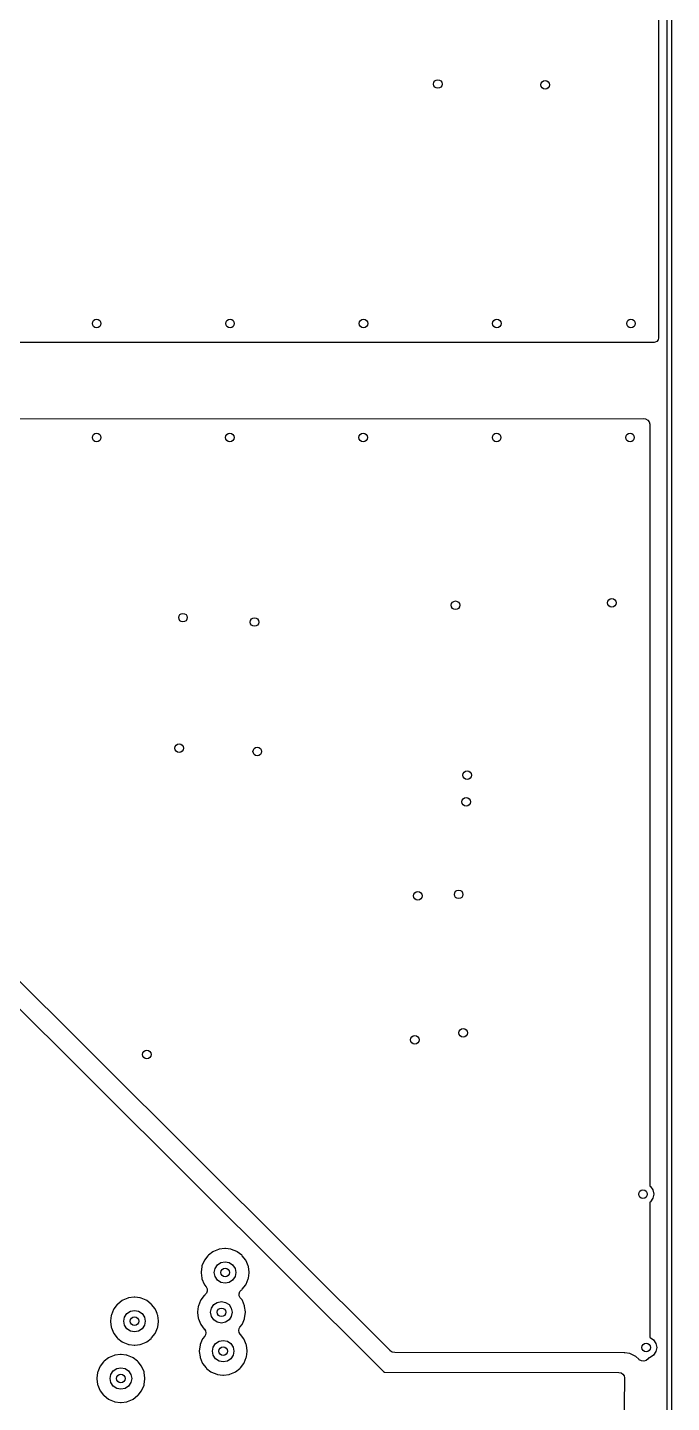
# Model space of a CAD drawing. Extents: x 0 to 4.25, y -4.33 to 0.
# Drawn here: x 3.664 to 4.254, y -3.382 to -2.123 of the extents above; entities that cross this region are included whole.
import ezdxf

# ---------------------------------------------------------------- set-up
doc = ezdxf.new("R2010")
doc.units = 0
doc.header["$MEASUREMENT"] = 0
doc.layers.add('BLACK', color=7, linetype='CONTINUOUS')

msp = doc.modelspace()

# ---------------------------------------------------------------- linework, layer by layer
at = {"layer": 'BLACK', "linetype": 'CONTINUOUS'}
for p, q in [((4.2539, 0), (4.2539, -4.3307)), ((4.25, -4.3287), (4.25, -0.002)), ((4.242, -0.014), (4.242, -2.4072)), ((4.238, -2.4112), (3.2048, -2.4114)), ((4.2389, -2.4111), (4.238, -2.4112)), ((4.2405, -2.4103), (4.2389, -2.4111)), ((4.2416, -2.4089), (4.2405, -2.4103)), ((4.242, -2.4072), (4.2416, -2.4089)), ((3.2226, -2.4813), (4.228, -2.4808)), ((4.228, -2.4808), (4.2302, -2.4812)), ((4.2302, -2.4812), (4.2321, -2.4823)), ((4.2321, -2.4823), (4.2334, -2.4841)), ((4.2334, -2.4841), (4.234, -2.4862)), ((4.234, -2.4862), (4.234, -2.4868)), ((4.234, -2.4868), (4.234, -3.1835)), ((3.9961, -3.3342), (3.5598, -2.8998)), ((3.5552, -2.9205), (3.9899, -3.3533)), ((4.234, -3.1835), (4.2348, -3.1839)), ((4.2348, -3.1839), (4.2369, -3.1871)), ((4.2369, -3.1947), (4.2348, -3.1979)), ((4.2369, -3.1871), (4.2376, -3.1909)), ((4.2376, -3.1909), (4.2369, -3.1947)), ((4.2348, -3.1979), (4.234, -3.1984)), ((4.234, -3.1984), (4.234, -3.3222)), ((3.8291, -3.2473), (3.826, -3.2514)), ((3.8296, -3.2469), (3.8291, -3.2473)), ((3.8336, -3.2438), (3.8296, -3.2469)), ((3.8342, -3.2435), (3.8336, -3.2438)), ((3.8389, -3.2415), (3.8342, -3.2435)), ((3.8395, -3.2413), (3.8389, -3.2415)), ((3.8446, -3.2407), (3.8395, -3.2413)), ((3.8452, -3.2407), (3.8446, -3.2407)), ((3.8503, -3.2413), (3.8452, -3.2407)), ((3.8509, -3.2415), (3.8503, -3.2413)), ((3.8556, -3.2435), (3.8509, -3.2415)), ((3.8561, -3.2438), (3.8556, -3.2435)), ((3.8602, -3.2469), (3.8561, -3.2438)), ((3.8606, -3.2473), (3.8602, -3.2469)), ((3.8638, -3.2514), (3.8606, -3.2473)), ((3.8236, -3.2573), (3.8229, -3.2623)), ((3.8237, -3.2566), (3.8236, -3.2573)), ((3.8257, -3.2519), (3.8237, -3.2566)), ((3.826, -3.2514), (3.8257, -3.2519)), ((3.835, -3.2626), (3.8358, -3.2589)), ((3.8358, -3.2589), (3.8379, -3.2557)), ((3.8379, -3.2557), (3.8411, -3.2535)), ((3.8411, -3.2535), (3.8449, -3.2528)), ((3.8449, -3.2528), (3.8487, -3.2535)), ((3.8487, -3.2535), (3.8518, -3.2557)), ((3.8518, -3.2557), (3.854, -3.2589)), ((3.854, -3.2589), (3.8547, -3.2626)), ((3.8641, -3.2519), (3.8638, -3.2514)), ((3.866, -3.2566), (3.8641, -3.2519)), ((3.8662, -3.2573), (3.866, -3.2566)), ((3.8668, -3.2623), (3.8662, -3.2573)), ((3.8229, -3.2623), (3.8229, -3.263)), ((3.8229, -3.263), (3.8236, -3.268)), ((3.8236, -3.268), (3.8237, -3.2686)), ((3.8237, -3.2686), (3.8257, -3.2734)), ((3.8358, -3.2664), (3.835, -3.2626)), ((3.8379, -3.2696), (3.8358, -3.2664)), ((3.8411, -3.2717), (3.8379, -3.2696)), ((3.8449, -3.2725), (3.8411, -3.2717)), ((3.8487, -3.2717), (3.8449, -3.2725)), ((3.8518, -3.2696), (3.8487, -3.2717)), ((3.854, -3.2664), (3.8518, -3.2696)), ((3.8547, -3.2626), (3.854, -3.2664)), ((3.8641, -3.2734), (3.866, -3.2686)), ((3.866, -3.2686), (3.8662, -3.268)), ((3.8662, -3.268), (3.8668, -3.263)), ((3.8668, -3.263), (3.8668, -3.2623)), ((3.8257, -3.2837), (3.8226, -3.2878)), ((3.8257, -3.2734), (3.826, -3.2739)), ((3.8262, -3.2833), (3.8257, -3.2837)), ((3.826, -3.2739), (3.8276, -3.2759)), ((3.8266, -3.2829), (3.8262, -3.2833)), ((3.8279, -3.2815), (3.8266, -3.2829)), ((3.8276, -3.2759), (3.8284, -3.2777)), ((3.8286, -3.2796), (3.8279, -3.2815)), ((3.8284, -3.2777), (3.8286, -3.2796)), ((3.8578, -3.2821), (3.8584, -3.2802)), ((3.8579, -3.284), (3.8578, -3.2821)), ((3.8588, -3.2858), (3.8579, -3.284)), ((3.8584, -3.2802), (3.8597, -3.2788)), ((3.8597, -3.2788), (3.8602, -3.2784)), ((3.8602, -3.2784), (3.8606, -3.278)), ((3.8606, -3.278), (3.8638, -3.2739)), ((3.8638, -3.2739), (3.8641, -3.2734)), ((3.7427, -3.2966), (3.7407, -3.3013)), ((3.743, -3.296), (3.7427, -3.2966)), ((3.7461, -3.292), (3.743, -3.296)), ((3.7465, -3.2915), (3.7461, -3.292)), ((3.7506, -3.2884), (3.7465, -3.2915)), ((3.7511, -3.2881), (3.7506, -3.2884)), ((3.7559, -3.2862), (3.7511, -3.2881)), ((3.7565, -3.286), (3.7559, -3.2862)), ((3.7615, -3.2853), (3.7565, -3.286)), ((3.7581, -3.2982), (3.7618, -3.2974)), ((3.7622, -3.2853), (3.7615, -3.2853)), ((3.7618, -3.2974), (3.7656, -3.2982)), ((3.7672, -3.286), (3.7622, -3.2853)), ((3.7679, -3.2862), (3.7672, -3.286)), ((3.7726, -3.2881), (3.7679, -3.2862)), ((3.7731, -3.2884), (3.7726, -3.2881)), ((3.7772, -3.2915), (3.7731, -3.2884)), ((3.7776, -3.292), (3.7772, -3.2915)), ((3.7807, -3.296), (3.7776, -3.292)), ((3.781, -3.2966), (3.7807, -3.296)), ((3.7819, -3.2987), (3.781, -3.2966)), ((3.8202, -3.2937), (3.8195, -3.2987)), ((3.8204, -3.2931), (3.8202, -3.2937)), ((3.8223, -3.2883), (3.8204, -3.2931)), ((3.8226, -3.2878), (3.8223, -3.2883)), ((3.8316, -3.2991), (3.8324, -3.2953)), ((3.8324, -3.2953), (3.8345, -3.2921)), ((3.8345, -3.2921), (3.8377, -3.29)), ((3.8377, -3.29), (3.8415, -3.2892)), ((3.8415, -3.2892), (3.8453, -3.29)), ((3.8453, -3.29), (3.8485, -3.2921)), ((3.8485, -3.2921), (3.8506, -3.2953)), ((3.8506, -3.2953), (3.8513, -3.2991)), ((3.8604, -3.2878), (3.8588, -3.2858)), ((3.8607, -3.2883), (3.8604, -3.2878)), ((3.8626, -3.2931), (3.8607, -3.2883)), ((3.8628, -3.2937), (3.8626, -3.2931)), ((3.8635, -3.2987), (3.8628, -3.2937)), ((3.7405, -3.3019), (3.7399, -3.307)), ((3.7399, -3.307), (3.7399, -3.3076)), ((3.7399, -3.3076), (3.7405, -3.3127)), ((3.7407, -3.3013), (3.7405, -3.3019)), ((3.752, -3.3073), (3.7528, -3.3035)), ((3.7528, -3.311), (3.752, -3.3073)), ((3.7528, -3.3035), (3.7549, -3.3003)), ((3.7549, -3.3003), (3.7581, -3.2982)), ((3.7656, -3.2982), (3.7688, -3.3003)), ((3.7688, -3.3003), (3.7709, -3.3035)), ((3.7709, -3.3035), (3.7717, -3.3073)), ((3.7717, -3.3073), (3.7709, -3.311)), ((3.7826, -3.3003), (3.7819, -3.2987)), ((3.783, -3.3013), (3.7826, -3.3003)), ((3.7826, -3.3003), (3.7826, -3.3003)), ((3.7832, -3.3019), (3.783, -3.3013)), ((3.7838, -3.307), (3.7832, -3.3019)), ((3.7832, -3.3127), (3.7838, -3.3076)), ((3.7838, -3.3076), (3.7838, -3.307)), ((3.8195, -3.2987), (3.8195, -3.2994)), ((3.8195, -3.2994), (3.8202, -3.3044)), ((3.8202, -3.3044), (3.8204, -3.3051)), ((3.8204, -3.3051), (3.8223, -3.3098)), ((3.8223, -3.3098), (3.8226, -3.3103)), ((3.8226, -3.3103), (3.8257, -3.3144)), ((3.8324, -3.3028), (3.8316, -3.2991)), ((3.8345, -3.306), (3.8324, -3.3028)), ((3.8377, -3.3081), (3.8345, -3.306)), ((3.8415, -3.3089), (3.8377, -3.3081)), ((3.8453, -3.3081), (3.8415, -3.3089)), ((3.8485, -3.306), (3.8453, -3.3081)), ((3.8506, -3.3028), (3.8485, -3.306)), ((3.8513, -3.2991), (3.8506, -3.3028)), ((3.8585, -3.3127), (3.8604, -3.3103)), ((3.8604, -3.3103), (3.8607, -3.3098)), ((3.8607, -3.3098), (3.8626, -3.3051)), ((3.8626, -3.3051), (3.8628, -3.3044)), ((3.8628, -3.3044), (3.8635, -3.2994)), ((3.8635, -3.2994), (3.8635, -3.2987)), ((3.7405, -3.3127), (3.7407, -3.3133)), ((3.7407, -3.3133), (3.7427, -3.318)), ((3.7427, -3.318), (3.743, -3.3185)), ((3.743, -3.3185), (3.7461, -3.3226)), ((3.7461, -3.3226), (3.7465, -3.323)), ((3.7549, -3.3142), (3.7528, -3.311)), ((3.7581, -3.3164), (3.7549, -3.3142)), ((3.7618, -3.3171), (3.7581, -3.3164)), ((3.7656, -3.3164), (3.7618, -3.3171)), ((3.7688, -3.3142), (3.7656, -3.3164)), ((3.7709, -3.311), (3.7688, -3.3142)), ((3.7772, -3.323), (3.7776, -3.3226)), ((3.7776, -3.3226), (3.7807, -3.3185)), ((3.7807, -3.3185), (3.781, -3.318)), ((3.781, -3.318), (3.783, -3.3133)), ((3.783, -3.3133), (3.7832, -3.3127)), ((3.8262, -3.321), (3.8243, -3.3234)), ((3.8257, -3.3144), (3.8258, -3.3144)), ((3.8258, -3.3144), (3.8258, -3.3144)), ((3.8258, -3.3144), (3.8259, -3.3146)), ((3.8259, -3.3146), (3.8259, -3.3146)), ((3.8259, -3.3146), (3.8268, -3.316)), ((3.8268, -3.3198), (3.8262, -3.321)), ((3.8268, -3.316), (3.8272, -3.3179)), ((3.8272, -3.3179), (3.8268, -3.3198)), ((3.8575, -3.3158), (3.8579, -3.3139)), ((3.8579, -3.3177), (3.8575, -3.3158)), ((3.8579, -3.3139), (3.8585, -3.3127)), ((3.8588, -3.3191), (3.8579, -3.3177)), ((3.8589, -3.3193), (3.8588, -3.3191)), ((3.8588, -3.3191), (3.8588, -3.3191)), ((3.859, -3.3193), (3.8589, -3.3193)), ((3.8589, -3.3193), (3.8589, -3.3193)), ((3.862, -3.3234), (3.859, -3.3193)), ((4.234, -3.3222), (4.2343, -3.3222)), ((4.2343, -3.3222), (4.2375, -3.3244)), ((3.7465, -3.323), (3.7506, -3.3262)), ((3.7506, -3.3262), (3.7511, -3.3265)), ((3.7511, -3.3265), (3.7559, -3.3284)), ((3.7559, -3.3284), (3.7563, -3.3285)), ((3.7563, -3.3285), (3.7565, -3.3287)), ((3.7565, -3.3287), (3.7569, -3.3287)), ((3.7569, -3.3287), (3.7615, -3.3293)), ((3.7615, -3.3293), (3.7622, -3.3293)), ((3.7622, -3.3293), (3.7672, -3.3286)), ((3.7672, -3.3286), (3.7679, -3.3284)), ((3.7679, -3.3284), (3.7726, -3.3265)), ((3.7726, -3.3265), (3.7731, -3.3262)), ((3.7731, -3.3262), (3.7772, -3.323)), ((3.8219, -3.3293), (3.8212, -3.3343)), ((3.8212, -3.3343), (3.8212, -3.335)), ((3.8212, -3.335), (3.8219, -3.34)), ((3.822, -3.3287), (3.8219, -3.3293)), ((3.824, -3.3239), (3.822, -3.3287)), ((3.8243, -3.3234), (3.824, -3.3239)), ((3.8333, -3.3346), (3.8341, -3.3309)), ((3.8341, -3.3384), (3.8333, -3.3346)), ((3.8341, -3.3309), (3.8362, -3.3277)), ((3.8362, -3.3277), (3.8394, -3.3255)), ((3.8394, -3.3255), (3.8432, -3.3248)), ((3.8432, -3.3248), (3.847, -3.3255)), ((3.847, -3.3255), (3.8502, -3.3277)), ((3.8502, -3.3277), (3.8523, -3.3309)), ((3.8523, -3.3309), (3.853, -3.3346)), ((3.853, -3.3346), (3.8523, -3.3384)), ((3.8624, -3.3239), (3.862, -3.3234)), ((3.8643, -3.3287), (3.8624, -3.3239)), ((3.8645, -3.3293), (3.8643, -3.3287)), ((3.8652, -3.3343), (3.8645, -3.3293)), ((3.8645, -3.34), (3.8652, -3.335)), ((3.8652, -3.335), (3.8652, -3.3343)), ((3.9962, -3.3343), (3.9961, -3.3342)), ((3.9981, -3.3355), (3.9962, -3.3343)), ((4.0003, -3.3359), (3.9981, -3.3355)), ((4.2375, -3.3244), (4.2396, -3.3276)), ((4.2396, -3.3351), (4.2375, -3.3383)), ((4.2396, -3.3276), (4.2404, -3.3313)), ((4.2404, -3.3313), (4.2396, -3.3351)), ((3.7336, -3.3444), (3.7305, -3.3484)), ((3.7341, -3.3439), (3.7336, -3.3444)), ((3.7382, -3.3408), (3.7341, -3.3439)), ((3.7387, -3.3405), (3.7382, -3.3408)), ((3.7434, -3.3386), (3.7387, -3.3405)), ((3.744, -3.3384), (3.7434, -3.3386)), ((3.7491, -3.3377), (3.744, -3.3384)), ((3.7497, -3.3377), (3.7491, -3.3377)), ((3.7543, -3.3383), (3.7497, -3.3377)), ((3.7548, -3.3383), (3.7543, -3.3383)), ((3.755, -3.3384), (3.7548, -3.3383)), ((3.7554, -3.3386), (3.755, -3.3384)), ((3.7601, -3.3405), (3.7554, -3.3386)), ((3.7607, -3.3408), (3.7601, -3.3405)), ((3.7647, -3.3439), (3.7607, -3.3408)), ((3.7652, -3.3444), (3.7647, -3.3439)), ((3.7683, -3.3484), (3.7652, -3.3444)), ((3.8219, -3.34), (3.822, -3.3406)), ((3.822, -3.3406), (3.824, -3.3453)), ((3.824, -3.3453), (3.8243, -3.3459)), ((3.8243, -3.3459), (3.8274, -3.35)), ((3.8362, -3.3416), (3.8341, -3.3384)), ((3.8394, -3.3437), (3.8362, -3.3416)), ((3.8432, -3.3445), (3.8394, -3.3437)), ((3.847, -3.3437), (3.8432, -3.3445)), ((3.8502, -3.3416), (3.847, -3.3437)), ((3.8523, -3.3384), (3.8502, -3.3416)), ((3.859, -3.35), (3.862, -3.3459)), ((3.862, -3.3459), (3.8624, -3.3453)), ((3.8624, -3.3453), (3.8643, -3.3406)), ((3.8643, -3.3406), (3.8645, -3.34)), ((4.2106, -3.3362), (4.0003, -3.3359)), ((4.2111, -3.3363), (4.2106, -3.3362)), ((4.2157, -3.3369), (4.2111, -3.3363)), ((4.2165, -3.3372), (4.2157, -3.3369)), ((4.2206, -3.3392), (4.2165, -3.3372)), ((4.2213, -3.3396), (4.2206, -3.3392)), ((4.2239, -3.3421), (4.2213, -3.3396)), ((4.2244, -3.3425), (4.2239, -3.3421)), ((4.2264, -3.3435), (4.2244, -3.3425)), ((4.2286, -3.3437), (4.2264, -3.3435)), ((4.2307, -3.3431), (4.2286, -3.3437)), ((4.2324, -3.3418), (4.2307, -3.3431)), ((4.2331, -3.3407), (4.2324, -3.3418)), ((4.2343, -3.3404), (4.2331, -3.3407)), ((4.2375, -3.3383), (4.2343, -3.3404)), ((3.7281, -3.3543), (3.7274, -3.3594)), ((3.7274, -3.3594), (3.7274, -3.36)), ((3.7274, -3.36), (3.7281, -3.3651)), ((3.7283, -3.3537), (3.7281, -3.3543)), ((3.7302, -3.349), (3.7283, -3.3537)), ((3.7305, -3.3484), (3.7302, -3.349)), ((3.7396, -3.3597), (3.7403, -3.3559)), ((3.7403, -3.3634), (3.7396, -3.3597)), ((3.7403, -3.3559), (3.7424, -3.3527)), ((3.7424, -3.3527), (3.7456, -3.3506)), ((3.7456, -3.3506), (3.7494, -3.3498)), ((3.7494, -3.3498), (3.7532, -3.3506)), ((3.7532, -3.3506), (3.7564, -3.3527)), ((3.7564, -3.3527), (3.7585, -3.3559)), ((3.7585, -3.3559), (3.7593, -3.3597)), ((3.7593, -3.3597), (3.7585, -3.3634)), ((3.7686, -3.349), (3.7683, -3.3484)), ((3.7706, -3.3537), (3.7686, -3.349)), ((3.7707, -3.3543), (3.7706, -3.3537)), ((3.7714, -3.3594), (3.7707, -3.3543)), ((3.7707, -3.3651), (3.7714, -3.36)), ((3.7714, -3.36), (3.7714, -3.3594)), ((3.8274, -3.35), (3.8279, -3.3504)), ((3.8279, -3.3504), (3.8319, -3.3535)), ((3.8319, -3.3535), (3.8325, -3.3538)), ((3.8325, -3.3538), (3.8372, -3.3558)), ((3.8372, -3.3558), (3.8378, -3.3559)), ((3.8378, -3.3559), (3.8429, -3.3566)), ((3.8429, -3.3566), (3.8435, -3.3566)), ((3.8435, -3.3566), (3.8486, -3.3559)), ((3.8486, -3.3559), (3.8492, -3.3558)), ((3.8492, -3.3558), (3.8539, -3.3538)), ((3.8539, -3.3538), (3.8544, -3.3535)), ((3.8544, -3.3535), (3.8585, -3.3504)), ((3.8585, -3.3504), (3.859, -3.35)), ((3.9899, -3.3533), (3.9908, -3.3538)), ((3.9908, -3.3538), (4.2058, -3.3541)), ((4.2058, -3.3541), (4.2077, -3.3545)), ((4.2077, -3.3545), (4.2093, -3.3556)), ((4.2108, -3.3592), (4.2079, -3.573)), ((4.2093, -3.3556), (4.2104, -3.3572)), ((4.2104, -3.3572), (4.2108, -3.3592)), ((3.7281, -3.3651), (3.7283, -3.3657)), ((3.7283, -3.3657), (3.7302, -3.3704)), ((3.7302, -3.3704), (3.7305, -3.371)), ((3.7305, -3.371), (3.7336, -3.375)), ((3.7424, -3.3666), (3.7403, -3.3634)), ((3.7456, -3.3688), (3.7424, -3.3666)), ((3.7494, -3.3695), (3.7456, -3.3688)), ((3.7532, -3.3688), (3.7494, -3.3695)), ((3.7564, -3.3666), (3.7532, -3.3688)), ((3.7585, -3.3634), (3.7564, -3.3666)), ((3.7652, -3.375), (3.7683, -3.371)), ((3.7683, -3.371), (3.7686, -3.3704)), ((3.7686, -3.3704), (3.7706, -3.3657)), ((3.7706, -3.3657), (3.7707, -3.3651)), ((3.7336, -3.375), (3.7341, -3.3754)), ((3.7341, -3.3754), (3.7382, -3.3786)), ((3.7382, -3.3786), (3.7387, -3.3789)), ((3.7387, -3.3789), (3.7434, -3.3808)), ((3.7434, -3.3808), (3.744, -3.381)), ((3.744, -3.381), (3.7491, -3.3817)), ((3.7491, -3.3817), (3.7497, -3.3817)), ((3.7497, -3.3817), (3.7548, -3.381)), ((3.7548, -3.381), (3.7554, -3.3808)), ((3.7554, -3.3808), (3.7601, -3.3789)), ((3.7601, -3.3789), (3.7607, -3.3786)), ((3.7607, -3.3786), (3.7647, -3.3754)), ((3.7647, -3.3754), (3.7652, -3.375))]:
    msp.add_line(p, q, dxfattribs=at)
at = {"layer": 'BLACK'}
for centre in [(4.0398, -2.1747), (4.1382, -2.1755), (3.7272, -2.3939), (3.8494, -2.3939), (3.9716, -2.3939), (4.0938, -2.3939), (4.2168, -2.3939), (3.7272, -2.4984), (3.8493, -2.4984), (3.9715, -2.4984), (4.0937, -2.4984), (4.2159, -2.4984), (4.0561, -2.6519), (4.1992, -2.6496), (3.8063, -2.6632), (3.8719, -2.6672), (3.8027, -2.7827), (3.8744, -2.7857), (4.0668, -2.8073), (4.0657, -2.8319), (4.0214, -2.9178), (4.0589, -2.9165), (4.0187, -3.0497), (4.063, -3.0432), (3.7732, -3.063), (4.2278, -3.1909), (3.8449, -3.2626), (3.8415, -3.2991), (3.7618, -3.3073), (3.8432, -3.3346), (4.2306, -3.3313), (3.7494, -3.3597)]:
    msp.add_circle(centre, 0.00394, dxfattribs=at)

doc.saveas('drawing.dxf')
